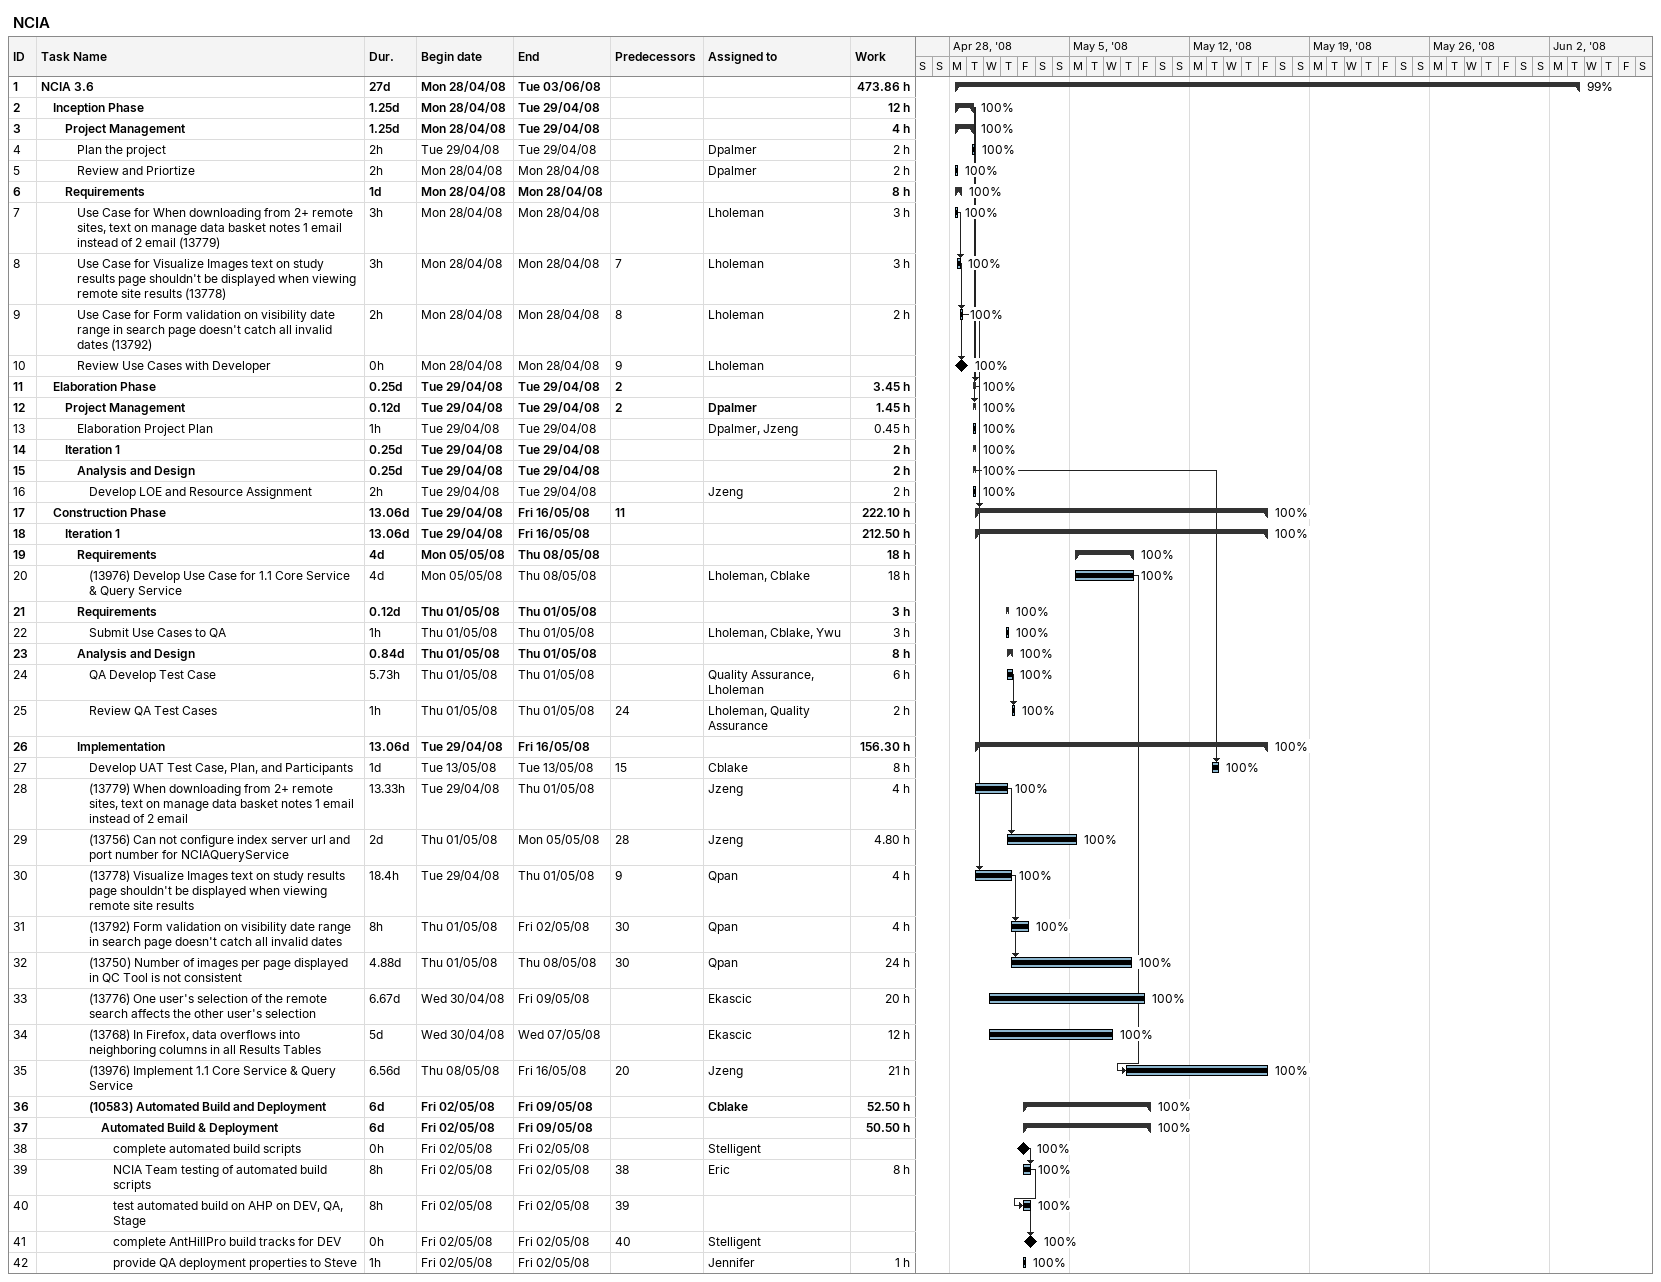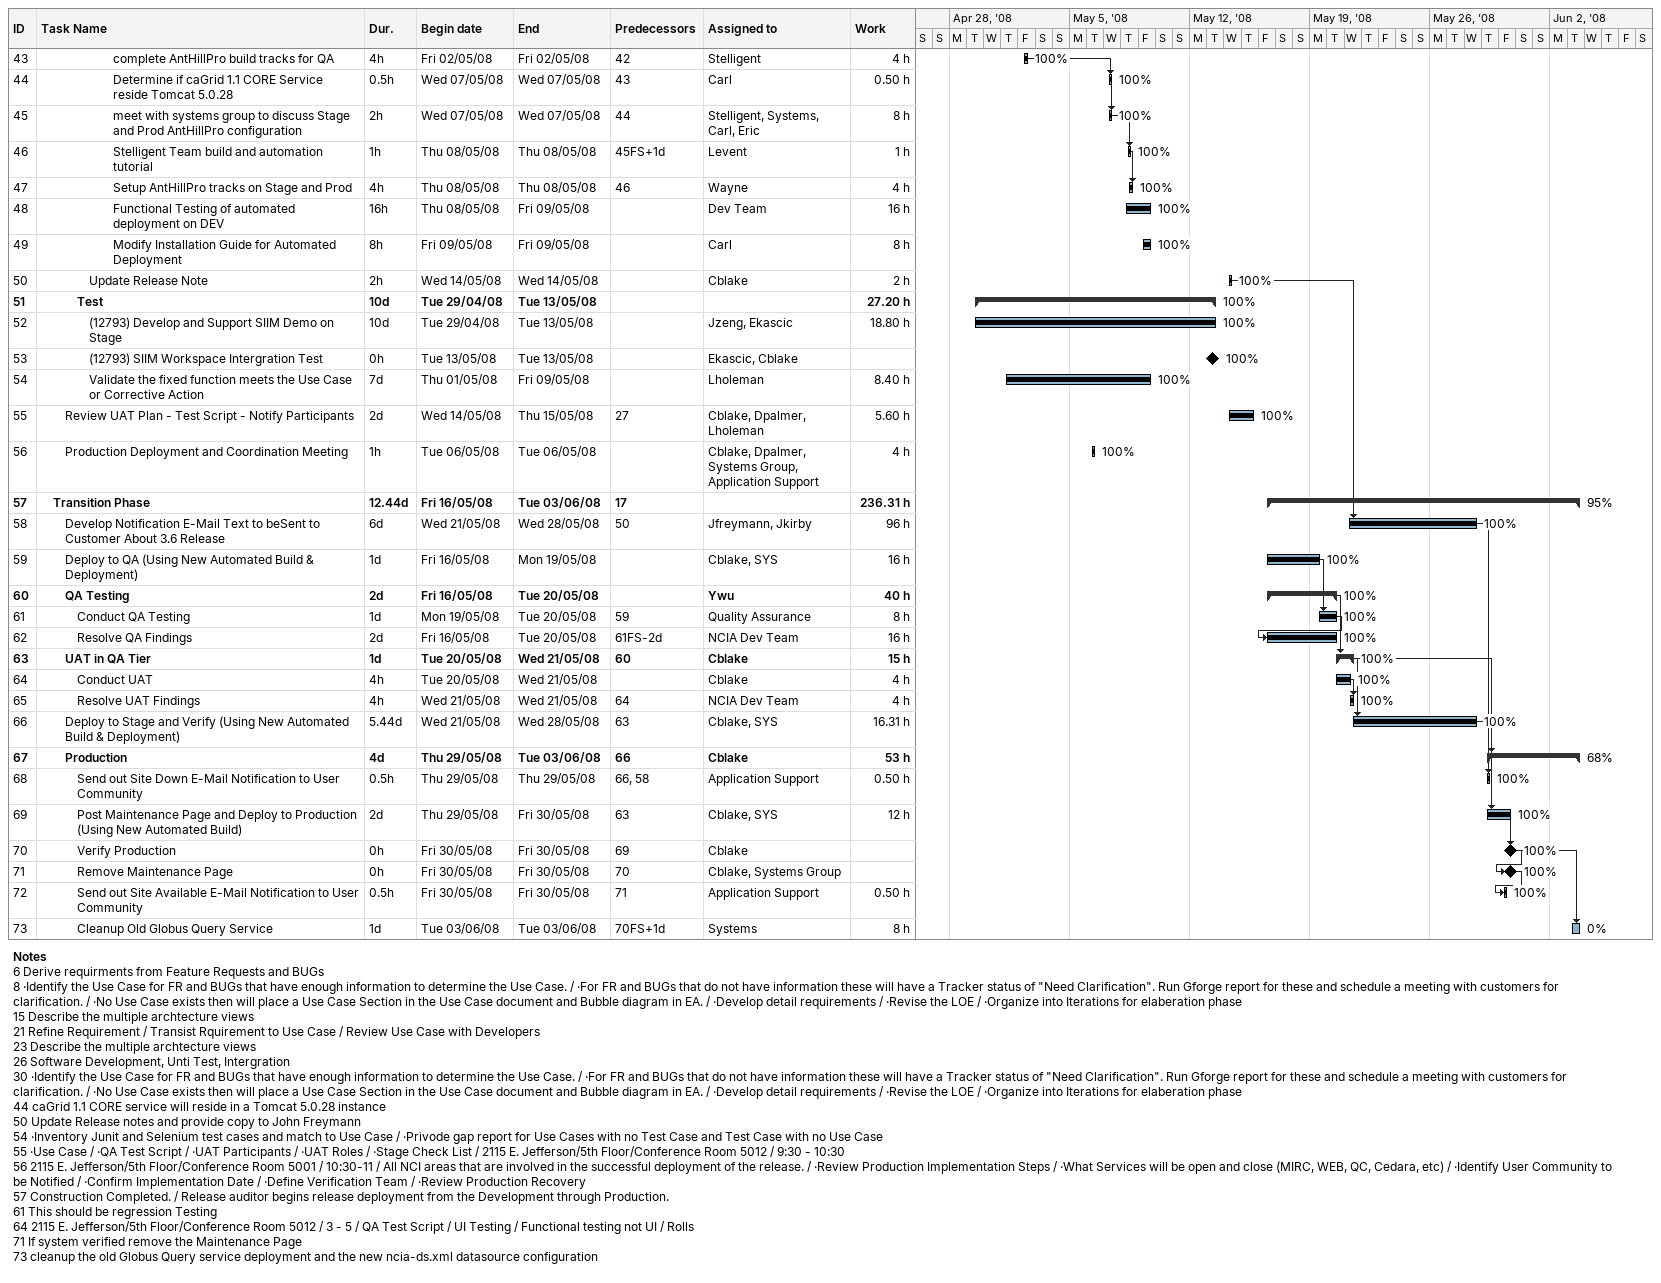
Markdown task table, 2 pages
NCIA

| ID | Level | Task | Duration | Start | Finish | Predecessors | Resources | % complete | Work (h) |
|---|---|---|---|---|---|---|---|---|---|
| 1 | 1 | **NCIA 3.6** | 27d | 2008-04-28 | 2008-06-03 |  |  | 99 | 473.86 |
| 2 | 2 | **Inception Phase** | 1.25d | 2008-04-28 | 2008-04-29 |  |  | 100 | 12 |
| 3 | 3 | **Project Management** | 1.25d | 2008-04-28 | 2008-04-29 |  |  | 100 | 4 |
| 4 | 4 | Plan the project | 2h | 2008-04-29 | 2008-04-29 |  | Dpalmer | 100 | 2 |
| 5 | 4 | Review and Priortize | 2h | 2008-04-28 | 2008-04-28 |  | Dpalmer | 100 | 2 |
| 6 | 3 | **Requirements** | 1d | 2008-04-28 | 2008-04-28 |  |  | 100 | 8 |
| 7 | 4 | Use Case for When downloading from 2+ remote sites, text on manage data basket notes 1 email instead of 2 email (13779) | 3h | 2008-04-28 | 2008-04-28 |  | Lholeman | 100 | 3 |
| 8 | 4 | Use Case for Visualize Images text on study results page shouldn't be displayed when viewing remote site results (13778) | 3h | 2008-04-28 | 2008-04-28 | 7 | Lholeman | 100 | 3 |
| 9 | 4 | Use Case for Form validation on visibility date range in search page doesn't catch all invalid dates (13792) | 2h | 2008-04-28 | 2008-04-28 | 8 | Lholeman | 100 | 2 |
| 10 | 4 | Review Use Cases with Developer | 0h | 2008-04-28 | 2008-04-28 | 9 | Lholeman | 100 |  |
| 11 | 2 | **Elaboration Phase** | 0.25d | 2008-04-29 | 2008-04-29 | 2 |  | 100 | 3.45 |
| 12 | 3 | **Project Management** | 0.12d | 2008-04-29 | 2008-04-29 | 2 | Dpalmer | 100 | 1.45 |
| 13 | 4 | Elaboration Project Plan | 1h | 2008-04-29 | 2008-04-29 |  | Dpalmer, Jzeng | 100 | 0.45 |
| 14 | 3 | **Iteration 1** | 0.25d | 2008-04-29 | 2008-04-29 |  |  | 100 | 2 |
| 15 | 4 | **Analysis and Design** | 0.25d | 2008-04-29 | 2008-04-29 |  |  | 100 | 2 |
| 16 | 5 | Develop LOE and Resource Assignment | 2h | 2008-04-29 | 2008-04-29 |  | Jzeng | 100 | 2 |
| 17 | 2 | **Construction Phase** | 13.06d | 2008-04-29 | 2008-05-16 | 11 |  | 100 | 222.10 |
| 18 | 3 | **Iteration 1** | 13.06d | 2008-04-29 | 2008-05-16 |  |  | 100 | 212.50 |
| 19 | 4 | **Requirements** | 4d | 2008-05-05 | 2008-05-08 |  |  | 100 | 18 |
| 20 | 5 | (13976) Develop Use Case for 1.1 Core Service & Query Service | 4d | 2008-05-05 | 2008-05-08 |  | Lholeman, Cblake | 100 | 18 |
| 21 | 4 | **Requirements** | 0.12d | 2008-05-01 | 2008-05-01 |  |  | 100 | 3 |
| 22 | 5 | Submit Use Cases to QA | 1h | 2008-05-01 | 2008-05-01 |  | Lholeman, Cblake, Ywu | 100 | 3 |
| 23 | 4 | **Analysis and Design** | 0.84d | 2008-05-01 | 2008-05-01 |  |  | 100 | 8 |
| 24 | 5 | QA Develop Test Case | 5.73h | 2008-05-01 | 2008-05-01 |  | Quality Assurance, Lholeman | 100 | 6 |
| 25 | 5 | Review QA Test Cases | 1h | 2008-05-01 | 2008-05-01 | 24 | Lholeman, Quality Assurance | 100 | 2 |
| 26 | 4 | **Implementation** | 13.06d | 2008-04-29 | 2008-05-16 |  |  | 100 | 156.30 |
| 27 | 5 | Develop UAT Test Case, Plan, and Participants | 1d | 2008-05-13 | 2008-05-13 | 15 | Cblake | 100 | 8 |
| 28 | 5 | (13779) When downloading from 2+ remote sites, text on manage data basket notes 1 email instead of 2 email | 13.33h | 2008-04-29 | 2008-05-01 |  | Jzeng | 100 | 4 |
| 29 | 5 | (13756) Can not configure index server url and port number for NCIAQueryService | 2d | 2008-05-01 | 2008-05-05 | 28 | Jzeng | 100 | 4.80 |
| 30 | 5 | (13778) Visualize Images text on study results page shouldn't be displayed when viewing remote site results | 18.4h | 2008-04-29 | 2008-05-01 | 9 | Qpan | 100 | 4 |
| 31 | 5 | (13792) Form validation on visibility date range in search page doesn't catch all invalid dates | 8h | 2008-05-01 | 2008-05-02 | 30 | Qpan | 100 | 4 |
| 32 | 5 | (13750) Number of images per page displayed in QC Tool is not consistent | 4.88d | 2008-05-01 | 2008-05-08 | 30 | Qpan | 100 | 24 |
| 33 | 5 | (13776) One user's selection of the remote search affects the other user's selection | 6.67d | 2008-04-30 | 2008-05-09 |  | Ekascic | 100 | 20 |
| 34 | 5 | (13768) In Firefox, data overflows into neighboring columns in all Results Tables | 5d | 2008-04-30 | 2008-05-07 |  | Ekascic | 100 | 12 |
| 35 | 5 | (13976) Implement 1.1 Core Service & Query Service | 6.56d | 2008-05-08 | 2008-05-16 | 20 | Jzeng | 100 | 21 |
| 36 | 5 | **(10583) Automated Build and Deployment** | 6d | 2008-05-02 | 2008-05-09 |  | Cblake | 100 | 52.50 |
| 37 | 6 | **Automated Build & Deployment** | 6d | 2008-05-02 | 2008-05-09 |  |  | 100 | 50.50 |
| 38 | 7 | complete automated build scripts | 0h | 2008-05-02 | 2008-05-02 |  | Stelligent | 100 |  |
| 39 | 7 | NCIA Team testing of automated build scripts | 8h | 2008-05-02 | 2008-05-02 | 38 | Eric | 100 | 8 |
| 40 | 7 | test automated build on AHP on DEV, QA, Stage | 8h | 2008-05-02 | 2008-05-02 | 39 |  | 100 |  |
| 41 | 7 | complete AntHillPro build tracks for DEV | 0h | 2008-05-02 | 2008-05-02 | 40 | Stelligent | 100 |  |
| 42 | 7 | provide QA deployment properties to Steve | 1h | 2008-05-02 | 2008-05-02 |  | Jennifer | 100 | 1 |
| 43 | 7 | complete AntHillPro build tracks for QA | 4h | 2008-05-02 | 2008-05-02 | 42 | Stelligent | 100 | 4 |
| 44 | 7 | Determine if caGrid 1.1 CORE Service reside Tomcat 5.0.28 | 0.5h | 2008-05-07 | 2008-05-07 | 43 | Carl | 100 | 0.50 |
| 45 | 7 | meet with systems group to discuss Stage and Prod AntHillPro configuration | 2h | 2008-05-07 | 2008-05-07 | 44 | Stelligent, Systems, Carl, Eric | 100 | 8 |
| 46 | 7 | Stelligent Team build and automation tutorial | 1h | 2008-05-08 | 2008-05-08 | 45FS+1d | Levent | 100 | 1 |
| 47 | 7 | Setup AntHillPro tracks on Stage and Prod | 4h | 2008-05-08 | 2008-05-08 | 46 | Wayne | 100 | 4 |
| 48 | 7 | Functional Testing of automated deployment on DEV | 16h | 2008-05-08 | 2008-05-09 |  | Dev Team | 100 | 16 |
| 49 | 7 | Modify Installation Guide for Automated Deployment | 8h | 2008-05-09 | 2008-05-09 |  | Carl | 100 | 8 |
| 50 | 5 | Update Release Note | 2h | 2008-05-14 | 2008-05-14 |  | Cblake | 100 | 2 |
| 51 | 4 | **Test** | 10d | 2008-04-29 | 2008-05-13 |  |  | 100 | 27.20 |
| 52 | 5 | (12793) Develop and Support SIIM Demo on Stage | 10d | 2008-04-29 | 2008-05-13 |  | Jzeng, Ekascic | 100 | 18.80 |
| 53 | 5 | (12793) SIIM Workspace Intergration Test | 0h | 2008-05-13 | 2008-05-13 |  | Ekascic, Cblake | 100 |  |
| 54 | 5 | Validate the fixed function meets the Use Case or Corrective Action | 7d | 2008-05-01 | 2008-05-09 |  | Lholeman | 100 | 8.40 |
| 55 | 3 | Review UAT Plan - Test Script - Notify Participants | 2d | 2008-05-14 | 2008-05-15 | 27 | Cblake, Dpalmer, Lholeman | 100 | 5.60 |
| 56 | 3 | Production Deployment and Coordination Meeting | 1h | 2008-05-06 | 2008-05-06 |  | Cblake, Dpalmer, Systems Group, Application Support | 100 | 4 |
| 57 | 2 | **Transition Phase** | 12.44d | 2008-05-16 | 2008-06-03 | 17 |  | 95 | 236.31 |
| 58 | 3 | Develop Notification E-Mail Text to beSent to Customer About 3.6 Release | 6d | 2008-05-21 | 2008-05-28 | 50 | Jfreymann, Jkirby | 100 | 96 |
| 59 | 3 | Deploy to QA (Using New Automated Build & Deployment) | 1d | 2008-05-16 | 2008-05-19 |  | Cblake, SYS | 100 | 16 |
| 60 | 3 | **QA Testing** | 2d | 2008-05-16 | 2008-05-20 |  | Ywu | 100 | 40 |
| 61 | 4 | Conduct QA Testing | 1d | 2008-05-19 | 2008-05-20 | 59 | Quality Assurance | 100 | 8 |
| 62 | 4 | Resolve QA Findings | 2d | 2008-05-16 | 2008-05-20 | 61FS-2d | NCIA Dev Team | 100 | 16 |
| 63 | 3 | **UAT in QA Tier** | 1d | 2008-05-20 | 2008-05-21 | 60 | Cblake | 100 | 15 |
| 64 | 4 | Conduct UAT | 4h | 2008-05-20 | 2008-05-21 |  | Cblake | 100 | 4 |
| 65 | 4 | Resolve UAT Findings | 4h | 2008-05-21 | 2008-05-21 | 64 | NCIA Dev Team | 100 | 4 |
| 66 | 3 | Deploy to Stage and Verify (Using New Automated Build & Deployment) | 5.44d | 2008-05-21 | 2008-05-28 | 63 | Cblake, SYS | 100 | 16.31 |
| 67 | 3 | **Production** | 4d | 2008-05-29 | 2008-06-03 | 66 | Cblake | 68 | 53 |
| 68 | 4 | Send out Site Down E-Mail Notification to User Community | 0.5h | 2008-05-29 | 2008-05-29 | 66, 58 | Application Support | 100 | 0.50 |
| 69 | 4 | Post Maintenance Page and Deploy to Production (Using New Automated Build) | 2d | 2008-05-29 | 2008-05-30 | 63 | Cblake, SYS | 100 | 12 |
| 70 | 4 | Verify Production | 0h | 2008-05-30 | 2008-05-30 | 69 | Cblake | 100 |  |
| 71 | 4 | Remove Maintenance Page | 0h | 2008-05-30 | 2008-05-30 | 70 | Cblake, Systems Group | 100 |  |
| 72 | 4 | Send out Site Available E-Mail Notification to User Community | 0.5h | 2008-05-30 | 2008-05-30 | 71 | Application Support | 100 | 0.50 |
| 73 | 4 | Cleanup Old Globus Query Service | 1d | 2008-06-03 | 2008-06-03 | 70FS+1d | Systems | 0 | 8 |

Notes
- 6: Derive requirments from Feature Requests and BUGs
- 8: ·Identify the Use Case for FR and BUGs that have enough information to determine the Use Case. / ·For FR and BUGs that do not have information these will have a Tracker status of "Need Clarification". Run Gforge report for these and schedule a meeting with customers for clarification. / ·No Use Case exists then will place a Use Case Section in the Use Case document and Bubble diagram in EA. / ·Develop detail requirements / ·Revise the LOE / ·Organize into Iterations for elaberation phase
- 15: Describe the multiple archtecture views
- 21: Refine Requirement / Transist Rquirement to Use Case / Review Use Case with Developers
- 23: Describe the multiple archtecture views
- 26: Software Development, Unti Test, Intergration
- 30: ·Identify the Use Case for FR and BUGs that have enough information to determine the Use Case. / ·For FR and BUGs that do not have information these will have a Tracker status of "Need Clarification". Run Gforge report for these and schedule a meeting with customers for clarification. / ·No Use Case exists then will place a Use Case Section in the Use Case document and Bubble diagram in EA. / ·Develop detail requirements / ·Revise the LOE / ·Organize into Iterations for elaberation phase
- 44: caGrid 1.1 CORE service will reside in a Tomcat 5.0.28 instance
- 50: Update Release notes and provide copy to John Freymann
- 54: ·Inventory Junit and Selenium test cases and match to Use Case / ·Privode gap report for Use Cases with no Test Case and Test Case with no Use Case
- 55: ·Use Case / ·QA Test Script / ·UAT Participants / ·UAT Roles / ·Stage Check List / 2115 E. Jefferson/5th Floor/Conference Room 5012 / 9:30 - 10:30
- 56: 2115 E. Jefferson/5th Floor/Conference Room 5001 / 10:30-11 / All NCI areas that are involved in the successful deployment of the release. / ·Review Production Implementation Steps / ·What Services will be open and close (MIRC, WEB, QC, Cedara, etc) / ·Identify User Community to be Notified / ·Confirm Implementation Date / ·Define Verification Team / ·Review Production Recovery
- 57: Construction Completed. / Release auditor begins release deployment from the Development through Production.
- 61: This should be regression Testing
- 64: 2115 E. Jefferson/5th Floor/Conference Room 5012 / 3 - 5 / QA Test Script / UI Testing / Functional testing not UI / Rolls
- 71: If system verified remove the Maintenance Page
- 73: cleanup the old Globus Query service deployment and the new ncia-ds.xml datasource configuration
